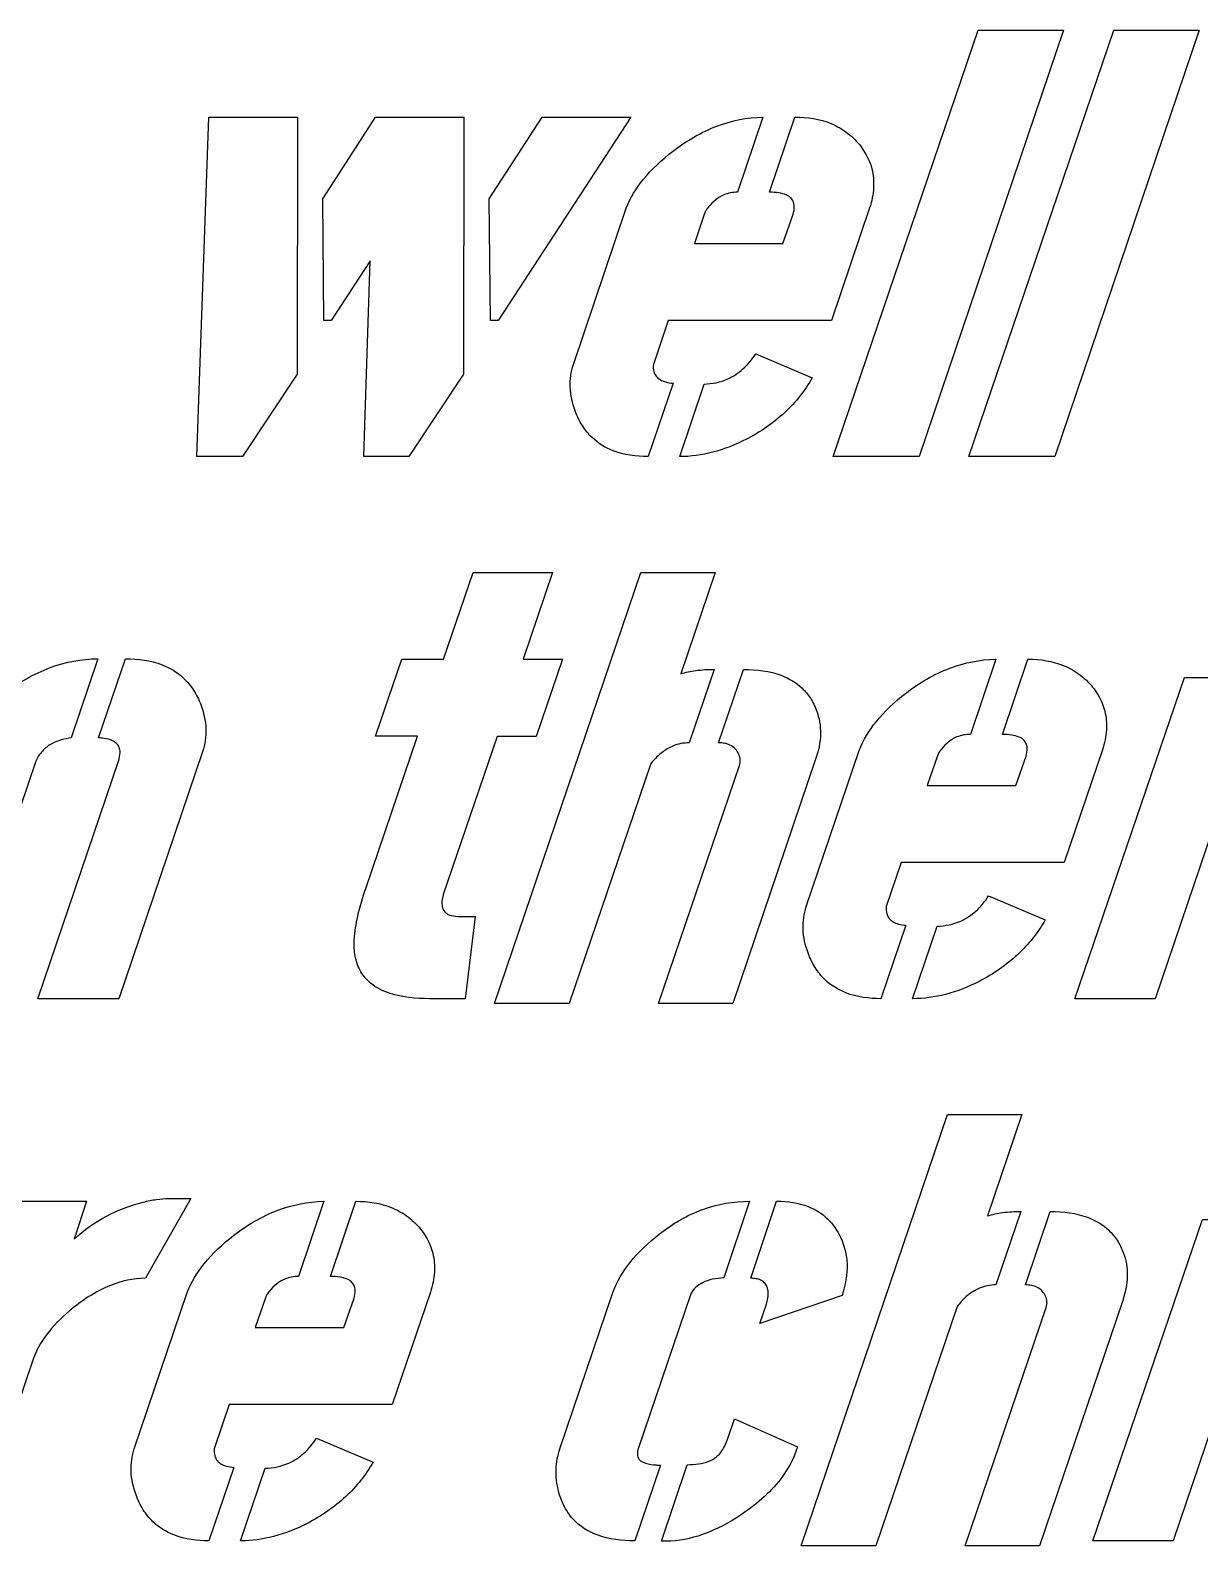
# Model space of a CAD drawing. Header units: inches. Extents: x 3.1 to 35.1, y -33.5 to 2.5.
# Drawn here: x 21.726 to 25.232, y -28.996 to -24.453 of the extents above; entities that cross this region are included whole.
import ezdxf

# ---------------------------------------------------------------- set-up
doc = ezdxf.new("R2010")
doc.units = ezdxf.units.IN
doc.header["$MEASUREMENT"] = 0

msp = doc.modelspace()

# ---------------------------------------------------------------- linework, layer by layer
for p, q in [((23.9224, -24.7135), (23.8463, -24.9389)), ((23.9424, -24.9389), (24.0184, -24.7135)), ((23.3541, -25.4552), (23.5128, -24.9869)), ((23.901, -25.4232), (24.0705, -25.4952)), ((23.6529, -25.5112), (23.5782, -25.7313)), ((23.6729, -25.7313), (23.7463, -25.5139)), ((21.9286, -26.3371), (21.8486, -26.5746)), ((21.93, -26.5746), (22.0114, -26.3371)), ((24.6207, -26.3385), (24.5447, -26.5639)), ((24.6408, -26.5639), (24.7168, -26.3385)), ((23.7763, -26.3691), (23.7016, -26.5893)), ((23.7896, -26.5893), (23.8643, -26.3691)), ((24.0524, -27.0802), (24.2112, -26.6119)), ((24.5994, -27.0482), (24.7688, -27.1202)), ((24.3513, -27.1362), (24.2766, -27.3563)), ((24.3713, -27.3563), (24.4447, -27.1389)), ((22.6057, -27.9635), (22.5296, -28.1889)), ((22.6257, -28.1889), (22.7017, -27.9635)), ((23.8824, -27.9635), (23.805, -28.1929)), ((23.8864, -28.1943), (23.9637, -27.9635)), ((24.6961, -27.9941), (24.6214, -28.2143)), ((24.7095, -28.2143), (24.7842, -27.9941)), ((22.0374, -28.7052), (22.1961, -28.2369)), ((23.314, -28.7052), (23.4728, -28.2369)), ((23.7063, -28.2409), (23.5488, -28.7052)), ((22.5843, -28.6732), (22.7537, -28.7452)), ((23.6155, -28.7545), (23.5382, -28.9813)), ((23.6182, -28.9827), (23.6956, -28.7532)), ((22.3362, -28.7612), (22.2615, -28.9813)), ((22.3562, -28.9813), (22.4296, -28.7639))]:
    msp.add_line(p, q)
for points in [[(24.568, -24.4533), (24.8242, -24.4533), (24.3906, -25.7313), (24.1332, -25.7313)], [(24.9749, -24.4533), (25.2311, -24.4533), (24.7975, -25.7313), (24.54, -25.7313)], [(22.2615, -24.7135), (22.527, -24.7135), (22.5256, -25.4845), (22.3615, -25.7313), (22.2255, -25.7313)], [(22.603, -24.9589), (22.7604, -24.7135), (23.0259, -24.7135), (23.0246, -25.4845), (22.8605, -25.7313), (22.7257, -25.7313), (22.7444, -25.1444), (22.6283, -25.3231), (22.6057, -25.3231)], [(23.1019, -24.9589), (23.2607, -24.7135), (23.5262, -24.7135), (23.1286, -25.3231), (23.1059, -25.3231)], [(25.1864, -26.3932), (25.4252, -26.3932), (25.0983, -27.3563), (24.8582, -27.3563)], [(25.2404, -28.0182), (25.4792, -28.0182), (25.1524, -28.9813), (24.9122, -28.9813)]]:
    msp.add_lwpolyline(points, close=True)
for points in [[(24.2425, -24.9856), (24.1278, -25.3231), (23.6382, -25.3231), (23.5942, -25.4552)], [(23.7476, -25.0029), (23.7169, -25.0923), (23.9824, -25.0923), (24.0131, -25.0043)], [(22.7317, -27.0255), (22.8865, -26.5693), (22.7611, -26.5693), (22.8398, -26.3385), (22.9652, -26.3385), (23.0532, -26.0783), (23.292, -26.0783), (23.204, -26.3385), (23.3214, -26.3385), (23.2427, -26.5706), (23.1253, -26.5706), (22.9639, -27.0442)], [(23.5842, -26.6573), (23.3414, -27.371), (23.1173, -27.371), (23.5562, -26.0783), (23.779, -26.0783), (23.6762, -26.3825)], [(21.7419, -26.644), (21.5004, -27.3563), (21.2576, -27.3563), (21.5098, -26.6159)], [(22.2421, -26.6159), (21.9913, -27.3563), (21.7485, -27.3563), (21.99, -26.644)], [(24.9409, -26.6106), (24.8262, -26.9481), (24.3366, -26.9481), (24.2926, -27.0802)], [(24.0805, -26.6386), (23.8323, -27.371), (23.6095, -27.371), (23.8523, -26.6573)], [(24.446, -26.6279), (24.4153, -26.7173), (24.6808, -26.7173), (24.7115, -26.6293)], [(23.0079, -27.1095), (23.0599, -27.1095), (23.0292, -27.3563), (22.9225, -27.3563)], [(24.504, -28.2823), (24.2612, -28.996), (24.0371, -28.996), (24.476, -27.7033), (24.6988, -27.7033), (24.5961, -28.0075)], [(21.7345, -28.437), (21.5491, -28.9813), (21.3063, -28.9813), (21.6518, -27.9635), (21.8946, -27.9635), (21.8573, -28.0769)], [(22.1428, -27.9555), (22.2068, -27.9555), (22.0707, -28.1943)], [(22.9258, -28.2356), (22.8111, -28.5731), (22.3215, -28.5731), (22.2775, -28.7052)], [(22.4309, -28.2529), (22.4002, -28.3423), (22.6657, -28.3423), (22.6964, -28.2543)], [(24.1598, -28.2463), (23.913, -28.3303), (23.933, -28.2716)], [(25.0003, -28.2636), (24.7521, -28.996), (24.5294, -28.996), (24.7722, -28.2823)], [(23.817, -28.6745), (23.837, -28.6158), (24.0264, -28.6999)]]:
    msp.add_lwpolyline(points)
for points, knots in [([(23.6516, -24.8162), (23.6923, -24.785), (23.7367, -24.7587), (23.829, -24.7236), (23.8749, -24.7144), (23.9224, -24.7135)], [0, 0, 0, 0, 0.3909347, 0.3909347, 0.7525892, 0.7525892, 0.7525892, 0.7525892]), ([(24.0184, -24.7135), (24.0556, -24.7135), (24.0928, -24.7189), (24.1449, -24.7404), (24.1614, -24.7499), (24.192, -24.7736), (24.2054, -24.7874), (24.2172, -24.8028)], [0, 0, 0, 0, 0.2832723, 0.2832723, 0.4295154, 0.4295154, 0.577475, 0.577475, 0.577475, 0.577475]), ([(24.2172, -24.8028), (24.2321, -24.8229), (24.2431, -24.8448), (24.2538, -24.8874), (24.2554, -24.9061), (24.2531, -24.9456), (24.2488, -24.966), (24.2425, -24.9856)], [0, 0, 0, 0, 0.1902216, 0.1902216, 0.3344606, 0.3344606, 0.4917357, 0.4917357, 0.4917357, 0.4917357]), ([(23.5128, -24.9869), (23.5244, -24.9556), (23.5424, -24.9268), (23.589, -24.8695), (23.6198, -24.8412), (23.6516, -24.8162)], [0, 0, 0, 0, 0.2547163, 0.2547163, 0.5628556, 0.5628556, 0.5628556, 0.5628556]), ([(23.8463, -24.9389), (23.8322, -24.9389), (23.8185, -24.9413), (23.7967, -24.9504), (23.7886, -24.9553), (23.7731, -24.9675), (23.7659, -24.9749), (23.7596, -24.9829)], [0, 0, 0, 0, 0.1076722, 0.1076722, 0.1801889, 0.1801889, 0.2580855, 0.2580855, 0.2580855, 0.2580855]), ([(24.0131, -25.0043), (24.0154, -24.9966), (24.017, -24.9883), (24.0164, -24.9753), (24.0153, -24.9704), (24.0113, -24.9618), (24.0087, -24.9583), (24.0016, -24.9517), (23.997, -24.9489), (23.9854, -24.9439), (23.9779, -24.9421), (23.9614, -24.9394), (23.9517, -24.9389), (23.9424, -24.9389)], [0, 0, 0, 0, 0.0608787, 0.0608787, 0.0994011, 0.0994011, 0.1331243, 0.1331243, 0.173307, 0.173307, 0.2293628, 0.2293628, 0.3002935, 0.3002935, 0.3002935, 0.3002935]), ([(23.7596, -24.9829), (23.7568, -24.9861), (23.7541, -24.9896), (23.7501, -24.9963), (23.7486, -24.9996), (23.7476, -25.0029)], [0, 0, 0, 0, 0.03242563, 0.03242563, 0.0592663, 0.0592663, 0.0592663, 0.0592663]), ([(23.7463, -25.5139), (23.7709, -25.5132), (23.7947, -25.5084), (23.8339, -25.4909), (23.8491, -25.4808), (23.8775, -25.4553), (23.8902, -25.4398), (23.901, -25.4232)], [0, 0, 0, 0, 0.1875295, 0.1875295, 0.3274403, 0.3274403, 0.4788506, 0.4788506, 0.4788506, 0.4788506]), ([(23.3594, -25.5939), (23.351, -25.5709), (23.3457, -25.547), (23.3438, -25.4995), (23.3469, -25.4771), (23.3541, -25.4552)], [0, 0, 0, 0, 0.1864938, 0.1864938, 0.3619601, 0.3619601, 0.3619601, 0.3619601]), ([(23.5942, -25.4552), (23.5934, -25.4623), (23.5936, -25.4697), (23.5969, -25.4816), (23.5992, -25.4863), (23.6056, -25.4945), (23.6096, -25.4978), (23.6192, -25.5036), (23.625, -25.5059), (23.638, -25.5095), (23.6455, -25.5106), (23.6529, -25.5112)], [0, 0, 0, 0, 0.0546635, 0.0546635, 0.0945088, 0.0945088, 0.1339953, 0.1339953, 0.1804319, 0.1804319, 0.2366498, 0.2366498, 0.2366498, 0.2366498]), ([(24.0705, -25.4952), (24.0484, -25.5339), (24.021, -25.5683), (23.9539, -25.6308), (23.9148, -25.6574), (23.873, -25.6793)], [0, 0, 0, 0, 0.3390638, 0.3390638, 0.6988259, 0.6988259, 0.6988259, 0.6988259]), ([(23.5782, -25.7313), (23.5426, -25.7313), (23.5063, -25.7267), (23.4495, -25.7046), (23.4283, -25.6916), (23.3989, -25.6633), (23.3893, -25.6513), (23.3722, -25.6243), (23.3651, -25.6094), (23.3594, -25.5939)], [0, 0, 0, 0, 0.2710846, 0.2710846, 0.4640273, 0.4640273, 0.5815354, 0.5815354, 0.7070764, 0.7070764, 0.7070764, 0.7070764]), ([(23.873, -25.6793), (23.8406, -25.6957), (23.8067, -25.7092), (23.7393, -25.7267), (23.7063, -25.7313), (23.6729, -25.7313)], [0, 0, 0, 0, 0.2765005, 0.2765005, 0.5311561, 0.5311561, 0.5311561, 0.5311561]), ([(21.6485, -26.4412), (21.6903, -26.409), (21.7358, -26.3822), (21.8315, -26.3466), (21.8793, -26.3376), (21.9286, -26.3371)], [0, 0, 0, 0, 0.4017642, 0.4017642, 0.7778119, 0.7778119, 0.7778119, 0.7778119]), ([(22.0114, -26.3371), (22.0484, -26.3371), (22.0863, -26.3419), (22.1454, -26.3648), (22.1674, -26.3783), (22.1973, -26.407), (22.2068, -26.4187), (22.2238, -26.445), (22.231, -26.4595), (22.2368, -26.4745)], [0, 0, 0, 0, 0.2823979, 0.2823979, 0.4822479, 0.4822479, 0.5978415, 0.5978415, 0.7206222, 0.7206222, 0.7206222, 0.7206222]), ([(24.3499, -26.4412), (24.3907, -26.41), (24.435, -26.3837), (24.5274, -26.3486), (24.5733, -26.3394), (24.6207, -26.3385)], [0, 0, 0, 0, 0.3909347, 0.3909347, 0.7525892, 0.7525892, 0.7525892, 0.7525892]), ([(24.7168, -26.3385), (24.754, -26.3385), (24.7912, -26.3439), (24.8433, -26.3654), (24.8598, -26.3749), (24.8903, -26.3986), (24.9038, -26.4124), (24.9156, -26.4278)], [0, 0, 0, 0, 0.2832723, 0.2832723, 0.4295154, 0.4295154, 0.577475, 0.577475, 0.577475, 0.577475]), ([(23.6762, -26.3825), (23.6907, -26.3776), (23.7061, -26.3745), (23.7394, -26.3701), (23.7581, -26.3691), (23.7763, -26.3691)], [0, 0, 0, 0, 0.1165146, 0.1165146, 0.2556276, 0.2556276, 0.2556276, 0.2556276]), ([(23.8643, -26.3691), (23.9028, -26.3691), (23.9429, -26.3737), (24.0016, -26.3963), (24.0223, -26.4086), (24.0494, -26.4345), (24.0577, -26.4445), (24.0722, -26.4669), (24.0783, -26.4791), (24.0831, -26.4919)], [0, 0, 0, 0, 0.2927828, 0.2927828, 0.4782269, 0.4782269, 0.5776986, 0.5776986, 0.6814826, 0.6814826, 0.6814826, 0.6814826]), ([(24.9156, -26.4278), (24.9305, -26.4479), (24.9415, -26.4698), (24.9522, -26.5124), (24.9538, -26.5311), (24.9515, -26.5706), (24.9472, -26.591), (24.9409, -26.6106)], [0, 0, 0, 0, 0.1902216, 0.1902216, 0.3344606, 0.3344606, 0.4917357, 0.4917357, 0.4917357, 0.4917357]), ([(22.2368, -26.4745), (22.2456, -26.4979), (22.2512, -26.5223), (22.253, -26.5708), (22.2497, -26.5937), (22.2421, -26.6159)], [0, 0, 0, 0, 0.1903067, 0.1903067, 0.3696106, 0.3696106, 0.3696106, 0.3696106]), ([(24.2112, -26.6119), (24.2228, -26.5806), (24.2408, -26.5518), (24.2874, -26.4945), (24.3182, -26.4662), (24.3499, -26.4412)], [0, 0, 0, 0, 0.2547163, 0.2547163, 0.5628556, 0.5628556, 0.5628556, 0.5628556]), ([(24.0831, -26.4919), (24.0917, -26.5144), (24.0956, -26.5378), (24.0947, -26.5881), (24.0891, -26.6139), (24.0805, -26.6386)], [0, 0, 0, 0, 0.1837753, 0.1837753, 0.3833824, 0.3833824, 0.3833824, 0.3833824]), ([(21.8486, -26.5746), (21.8283, -26.577), (21.808, -26.5822), (21.7795, -26.5979), (21.7701, -26.6051), (21.7536, -26.6229), (21.747, -26.6329), (21.7419, -26.644)], [0, 0, 0, 0, 0.1560635, 0.1560635, 0.2476513, 0.2476513, 0.3401971, 0.3401971, 0.3401971, 0.3401971]), ([(21.9473, -26.5759), (21.9446, -26.5755), (21.9418, -26.5751), (21.936, -26.5747), (21.933, -26.5746), (21.93, -26.5746)], [0, 0, 0, 0, 0.02131891, 0.02131891, 0.04418836, 0.04418836, 0.04418836, 0.04418836]), ([(24.5447, -26.5639), (24.5306, -26.5639), (24.5169, -26.5663), (24.495, -26.5754), (24.4869, -26.5803), (24.4714, -26.5925), (24.4643, -26.5999), (24.458, -26.6079)], [0, 0, 0, 0, 0.1076722, 0.1076722, 0.1801889, 0.1801889, 0.2580855, 0.2580855, 0.2580855, 0.2580855]), ([(24.7115, -26.6293), (24.7138, -26.6216), (24.7154, -26.6133), (24.7148, -26.6003), (24.7137, -26.5954), (24.7097, -26.5868), (24.7071, -26.5833), (24.6999, -26.5767), (24.6953, -26.5739), (24.6837, -26.5689), (24.6762, -26.5671), (24.6598, -26.5644), (24.6501, -26.5639), (24.6408, -26.5639)], [0, 0, 0, 0, 0.0608787, 0.0608787, 0.0994011, 0.0994011, 0.1331243, 0.1331243, 0.173307, 0.173307, 0.2293628, 0.2293628, 0.3002935, 0.3002935, 0.3002935, 0.3002935]), ([(21.99, -26.644), (21.9928, -26.6358), (21.9949, -26.6267), (21.9948, -26.6127), (21.994, -26.6075), (21.9902, -26.5984), (21.9877, -26.5947), (21.9808, -26.5879), (21.9765, -26.5851), (21.9643, -26.5793), (21.9556, -26.5772), (21.9473, -26.5759)], [0, 0, 0, 0, 0.0660233, 0.0660233, 0.1066, 0.1066, 0.1410144, 0.1410144, 0.1800168, 0.1800168, 0.2438574, 0.2438574, 0.2438574, 0.2438574]), ([(23.7016, -26.5893), (23.6845, -26.5893), (23.6681, -26.5925), (23.6408, -26.6038), (23.6302, -26.6103), (23.6095, -26.6263), (23.5997, -26.6361), (23.5909, -26.6466)], [0, 0, 0, 0, 0.1301316, 0.1301316, 0.225091, 0.225091, 0.3297407, 0.3297407, 0.3297407, 0.3297407]), ([(23.8403, -26.6079), (23.8356, -26.6028), (23.83, -26.5988), (23.8186, -26.5935), (23.8134, -26.5919), (23.802, -26.5897), (23.7958, -26.5893), (23.7896, -26.5893)], [0, 0, 0, 0, 0.0533999, 0.0533999, 0.0950708, 0.0950708, 0.1419359, 0.1419359, 0.1419359, 0.1419359]), ([(23.8523, -26.6573), (23.8542, -26.6513), (23.855, -26.6452), (23.854, -26.6335), (23.8525, -26.6283), (23.8477, -26.6178), (23.8442, -26.6126), (23.8403, -26.6079)], [0, 0, 0, 0, 0.0477213, 0.0477213, 0.0894301, 0.0894301, 0.1359555, 0.1359555, 0.1359555, 0.1359555]), ([(24.458, -26.6079), (24.4552, -26.6111), (24.4525, -26.6146), (24.4485, -26.6213), (24.447, -26.6246), (24.446, -26.6279)], [0, 0, 0, 0, 0.03242563, 0.03242563, 0.0592663, 0.0592663, 0.0592663, 0.0592663]), ([(23.5909, -26.6466), (23.5894, -26.6485), (23.5878, -26.6506), (23.5856, -26.6542), (23.5847, -26.6558), (23.5842, -26.6573)], [0, 0, 0, 0, 0.01826507, 0.01826507, 0.03200885, 0.03200885, 0.03200885, 0.03200885]), ([(22.6971, -27.1802), (22.6985, -27.1564), (22.7025, -27.1321), (22.714, -27.0809), (22.7224, -27.0526), (22.7317, -27.0255)], [0, 0, 0, 0, 0.1818206, 0.1818206, 0.4005944, 0.4005944, 0.4005944, 0.4005944]), ([(22.9639, -27.0442), (22.9615, -27.053), (22.9597, -27.0629), (22.9603, -27.0775), (22.9614, -27.0829), (22.9653, -27.0917), (22.9677, -27.095), (22.974, -27.1009), (22.9777, -27.1031), (22.9895, -27.108), (22.9986, -27.1093), (23.0079, -27.1095)], [0, 0, 0, 0, 0.0700841, 0.0700841, 0.1113124, 0.1113124, 0.1432088, 0.1432088, 0.1763216, 0.1763216, 0.2400763, 0.2400763, 0.2400763, 0.2400763]), ([(24.4447, -27.1389), (24.4693, -27.1382), (24.4931, -27.1334), (24.5323, -27.1159), (24.5475, -27.1058), (24.5759, -27.0803), (24.5886, -27.0648), (24.5994, -27.0482)], [0, 0, 0, 0, 0.1875295, 0.1875295, 0.3274403, 0.3274403, 0.4788506, 0.4788506, 0.4788506, 0.4788506]), ([(24.0578, -27.2189), (24.0494, -27.1959), (24.044, -27.172), (24.0422, -27.1245), (24.0453, -27.1021), (24.0524, -27.0802)], [0, 0, 0, 0, 0.1864938, 0.1864938, 0.3619601, 0.3619601, 0.3619601, 0.3619601]), ([(24.2926, -27.0802), (24.2918, -27.0873), (24.292, -27.0947), (24.2953, -27.1066), (24.2976, -27.1113), (24.304, -27.1195), (24.3079, -27.1228), (24.3176, -27.1286), (24.3234, -27.1309), (24.3364, -27.1345), (24.3439, -27.1356), (24.3513, -27.1362)], [0, 0, 0, 0, 0.0546635, 0.0546635, 0.0945088, 0.0945088, 0.1339953, 0.1339953, 0.1804319, 0.1804319, 0.2366498, 0.2366498, 0.2366498, 0.2366498]), ([(24.7688, -27.1202), (24.7468, -27.1589), (24.7193, -27.1933), (24.6522, -27.2558), (24.6132, -27.2824), (24.5714, -27.3043)], [0, 0, 0, 0, 0.3390638, 0.3390638, 0.6988259, 0.6988259, 0.6988259, 0.6988259]), ([(22.9225, -27.3563), (22.8837, -27.3563), (22.8416, -27.3527), (22.7834, -27.3337), (22.763, -27.3238), (22.7325, -27.2983), (22.7218, -27.2851), (22.7071, -27.2569), (22.7027, -27.2431), (22.6971, -27.2129), (22.6963, -27.1965), (22.6971, -27.1802)], [0, 0, 0, 0, 0.2956039, 0.2956039, 0.4654521, 0.4654521, 0.5971207, 0.5971207, 0.707052, 0.707052, 0.8304993, 0.8304993, 0.8304993, 0.8304993]), ([(24.2766, -27.3563), (24.241, -27.3563), (24.2047, -27.3517), (24.1479, -27.3296), (24.1266, -27.3166), (24.0973, -27.2883), (24.0876, -27.2763), (24.0706, -27.2493), (24.0635, -27.2344), (24.0578, -27.2189)], [0, 0, 0, 0, 0.2710846, 0.2710846, 0.4640273, 0.4640273, 0.5815354, 0.5815354, 0.7070764, 0.7070764, 0.7070764, 0.7070764]), ([(24.5714, -27.3043), (24.539, -27.3207), (24.5051, -27.3342), (24.4376, -27.3517), (24.4047, -27.3563), (24.3713, -27.3563)], [0, 0, 0, 0, 0.2765005, 0.2765005, 0.5311561, 0.5311561, 0.5311561, 0.5311561]), ([(21.8573, -28.0769), (21.8866, -28.0501), (21.9187, -28.0272), (21.9887, -27.9897), (22.0255, -27.9758), (22.064, -27.9661)], [0, 0, 0, 0, 0.3023699, 0.3023699, 0.6049017, 0.6049017, 0.6049017, 0.6049017]), ([(22.064, -27.9661), (22.0773, -27.9627), (22.0908, -27.96), (22.1171, -27.9564), (22.1299, -27.9555), (22.1428, -27.9555)], [0, 0, 0, 0, 0.104504, 0.104504, 0.2022604, 0.2022604, 0.2022604, 0.2022604]), ([(22.3349, -28.0662), (22.3756, -28.035), (22.42, -28.0087), (22.5123, -27.9736), (22.5582, -27.9644), (22.6057, -27.9635)], [0, 0, 0, 0, 0.3909347, 0.3909347, 0.7525892, 0.7525892, 0.7525892, 0.7525892]), ([(22.7017, -27.9635), (22.7389, -27.9635), (22.7761, -27.9689), (22.8282, -27.9904), (22.8447, -27.9999), (22.8753, -28.0236), (22.8887, -28.0374), (22.9005, -28.0528)], [0, 0, 0, 0, 0.2832723, 0.2832723, 0.4295154, 0.4295154, 0.577475, 0.577475, 0.577475, 0.577475]), ([(23.6115, -28.0622), (23.6512, -28.031), (23.6945, -28.0054), (23.7873, -27.9716), (23.8341, -27.9635), (23.8824, -27.9635)], [0, 0, 0, 0, 0.3844438, 0.3844438, 0.7521059, 0.7521059, 0.7521059, 0.7521059]), ([(23.9637, -27.9635), (23.9959, -27.9635), (24.0287, -27.9677), (24.0801, -27.9879), (24.0993, -27.9998), (24.1329, -28.0321), (24.1459, -28.0515), (24.1558, -28.0729)], [0, 0, 0, 0, 0.245198, 0.245198, 0.4204023, 0.4204023, 0.5998452, 0.5998452, 0.5998452, 0.5998452]), ([(24.5961, -28.0075), (24.6106, -28.0026), (24.6259, -27.9995), (24.6592, -27.9951), (24.6779, -27.9941), (24.6961, -27.9941)], [0, 0, 0, 0, 0.1165146, 0.1165146, 0.2556276, 0.2556276, 0.2556276, 0.2556276]), ([(24.7842, -27.9941), (24.8226, -27.9941), (24.8627, -27.9987), (24.9214, -28.0213), (24.9421, -28.0336), (24.9692, -28.0595), (24.9775, -28.0695), (24.9921, -28.0919), (24.9981, -28.1041), (25.0029, -28.1169)], [0, 0, 0, 0, 0.2927828, 0.2927828, 0.4782269, 0.4782269, 0.5776986, 0.5776986, 0.6814826, 0.6814826, 0.6814826, 0.6814826]), ([(22.1961, -28.2369), (22.2077, -28.2056), (22.2257, -28.1768), (22.2723, -28.1195), (22.3031, -28.0912), (22.3349, -28.0662)], [0, 0, 0, 0, 0.2547163, 0.2547163, 0.5628556, 0.5628556, 0.5628556, 0.5628556]), ([(22.9005, -28.0528), (22.9154, -28.0729), (22.9264, -28.0948), (22.9371, -28.1374), (22.9387, -28.1561), (22.9364, -28.1956), (22.9321, -28.216), (22.9258, -28.2356)], [0, 0, 0, 0, 0.1902216, 0.1902216, 0.3344606, 0.3344606, 0.4917357, 0.4917357, 0.4917357, 0.4917357]), ([(23.4728, -28.2369), (23.4846, -28.2043), (23.5026, -28.1744), (23.5493, -28.1155), (23.5797, -28.0872), (23.6115, -28.0622)], [0, 0, 0, 0, 0.2646319, 0.2646319, 0.5733319, 0.5733319, 0.5733319, 0.5733319]), ([(24.1558, -28.0729), (24.1674, -28.0976), (24.1736, -28.1237), (24.176, -28.1834), (24.1701, -28.2155), (24.1598, -28.2463)], [0, 0, 0, 0, 0.2083819, 0.2083819, 0.4553116, 0.4553116, 0.4553116, 0.4553116]), ([(25.0029, -28.1169), (25.0115, -28.1394), (25.0154, -28.1628), (25.0145, -28.2131), (25.0089, -28.2389), (25.0003, -28.2636)], [0, 0, 0, 0, 0.1837753, 0.1837753, 0.3833824, 0.3833824, 0.3833824, 0.3833824]), ([(22.0707, -28.1943), (22.0346, -28.1947), (21.9997, -28.2024), (21.921, -28.2338), (21.8796, -28.2616), (21.8426, -28.293)], [0, 0, 0, 0, 0.2753079, 0.2753079, 0.6454451, 0.6454451, 0.6454451, 0.6454451]), ([(22.5296, -28.1889), (22.5155, -28.1889), (22.5018, -28.1913), (22.48, -28.2004), (22.4719, -28.2053), (22.4564, -28.2175), (22.4492, -28.2249), (22.4429, -28.2329)], [0, 0, 0, 0, 0.1076722, 0.1076722, 0.1801889, 0.1801889, 0.2580855, 0.2580855, 0.2580855, 0.2580855]), ([(22.6964, -28.2543), (22.6987, -28.2466), (22.7003, -28.2383), (22.6997, -28.2253), (22.6986, -28.2204), (22.6946, -28.2118), (22.692, -28.2083), (22.6849, -28.2017), (22.6803, -28.1989), (22.6687, -28.1939), (22.6612, -28.1921), (22.6447, -28.1894), (22.635, -28.1889), (22.6257, -28.1889)], [0, 0, 0, 0, 0.0608787, 0.0608787, 0.0994011, 0.0994011, 0.1331243, 0.1331243, 0.173307, 0.173307, 0.2293628, 0.2293628, 0.3002935, 0.3002935, 0.3002935, 0.3002935]), ([(23.805, -28.1929), (23.7822, -28.1945), (23.7599, -28.1987), (23.7339, -28.2113), (23.7267, -28.216), (23.7146, -28.2274), (23.7098, -28.2338), (23.7063, -28.2409)], [0, 0, 0, 0, 0.1735968, 0.1735968, 0.2467289, 0.2467289, 0.3151049, 0.3151049, 0.3151049, 0.3151049]), ([(23.933, -28.2716), (23.936, -28.261), (23.9384, -28.2491), (23.938, -28.2316), (23.937, -28.2251), (23.9327, -28.2148), (23.9301, -28.2109), (23.9234, -28.2042), (23.9194, -28.2017), (23.911, -28.1979), (23.9066, -28.1966), (23.897, -28.1948), (23.8916, -28.1944), (23.8864, -28.1943)], [0, 0, 0, 0, 0.0842295, 0.0842295, 0.1331969, 0.1331969, 0.1692046, 0.1692046, 0.2051374, 0.2051374, 0.239355, 0.239355, 0.2793708, 0.2793708, 0.2793708, 0.2793708]), ([(22.4429, -28.2329), (22.4401, -28.2361), (22.4374, -28.2396), (22.4334, -28.2463), (22.4319, -28.2496), (22.4309, -28.2529)], [0, 0, 0, 0, 0.03242563, 0.03242563, 0.0592663, 0.0592663, 0.0592663, 0.0592663]), ([(24.6214, -28.2143), (24.6043, -28.2143), (24.5879, -28.2175), (24.5606, -28.2288), (24.55, -28.2353), (24.5293, -28.2513), (24.5195, -28.2611), (24.5107, -28.2716)], [0, 0, 0, 0, 0.1301316, 0.1301316, 0.225091, 0.225091, 0.3297407, 0.3297407, 0.3297407, 0.3297407]), ([(24.7602, -28.2329), (24.7554, -28.2278), (24.7498, -28.2238), (24.7385, -28.2185), (24.7332, -28.2169), (24.7218, -28.2147), (24.7156, -28.2143), (24.7095, -28.2143)], [0, 0, 0, 0, 0.0533999, 0.0533999, 0.0950708, 0.0950708, 0.1419359, 0.1419359, 0.1419359, 0.1419359]), ([(24.7722, -28.2823), (24.774, -28.2763), (24.7748, -28.2702), (24.7738, -28.2585), (24.7723, -28.2533), (24.7675, -28.2428), (24.7641, -28.2376), (24.7602, -28.2329)], [0, 0, 0, 0, 0.0477213, 0.0477213, 0.0894301, 0.0894301, 0.1359555, 0.1359555, 0.1359555, 0.1359555]), ([(21.8426, -28.293), (21.8176, -28.314), (21.7938, -28.3375), (21.7574, -28.3861), (21.7435, -28.4105), (21.7345, -28.437)], [0, 0, 0, 0, 0.2487959, 0.2487959, 0.462033, 0.462033, 0.462033, 0.462033]), ([(24.5107, -28.2716), (24.5092, -28.2735), (24.5076, -28.2756), (24.5054, -28.2792), (24.5045, -28.2808), (24.504, -28.2823)], [0, 0, 0, 0, 0.01826507, 0.01826507, 0.03200885, 0.03200885, 0.03200885, 0.03200885]), ([(22.0427, -28.8439), (22.0343, -28.8209), (22.029, -28.797), (22.0271, -28.7495), (22.0302, -28.7271), (22.0374, -28.7052)], [0, 0, 0, 0, 0.1864938, 0.1864938, 0.3619601, 0.3619601, 0.3619601, 0.3619601]), ([(22.2775, -28.7052), (22.2767, -28.7123), (22.2769, -28.7197), (22.2802, -28.7316), (22.2825, -28.7363), (22.2889, -28.7445), (22.2929, -28.7478), (22.3025, -28.7536), (22.3083, -28.7559), (22.3213, -28.7595), (22.3288, -28.7606), (22.3362, -28.7612)], [0, 0, 0, 0, 0.0546635, 0.0546635, 0.0945088, 0.0945088, 0.1339953, 0.1339953, 0.1804319, 0.1804319, 0.2366498, 0.2366498, 0.2366498, 0.2366498]), ([(22.4296, -28.7639), (22.4542, -28.7632), (22.478, -28.7584), (22.5172, -28.7409), (22.5324, -28.7308), (22.5608, -28.7053), (22.5735, -28.6898), (22.5843, -28.6732)], [0, 0, 0, 0, 0.1875295, 0.1875295, 0.3274403, 0.3274403, 0.4788506, 0.4788506, 0.4788506, 0.4788506]), ([(23.31, -28.8333), (23.3045, -28.8118), (23.3017, -28.79), (23.303, -28.7464), (23.307, -28.7255), (23.314, -28.7052)], [0, 0, 0, 0, 0.168606, 0.168606, 0.3324679, 0.3324679, 0.3324679, 0.3324679]), ([(23.5488, -28.7052), (23.5471, -28.7103), (23.5458, -28.7159), (23.5461, -28.7248), (23.5467, -28.7283), (23.5494, -28.7345), (23.5513, -28.737), (23.5564, -28.7421), (23.5598, -28.7443), (23.5722, -28.7502), (23.5832, -28.7522), (23.5942, -28.7532)], [0, 0, 0, 0, 0.0413233, 0.0413233, 0.0683122, 0.0683122, 0.0926767, 0.0926767, 0.1230806, 0.1230806, 0.1967587, 0.1967587, 0.1967587, 0.1967587]), ([(23.7996, -28.7119), (23.8033, -28.7063), (23.8065, -28.7005), (23.8123, -28.688), (23.8149, -28.6813), (23.817, -28.6745)], [0, 0, 0, 0, 0.0505134, 0.0505134, 0.1049516, 0.1049516, 0.1049516, 0.1049516]), ([(24.0264, -28.6999), (24.0143, -28.7379), (23.9949, -28.7722), (23.9351, -28.8466), (23.8906, -28.8824), (23.8437, -28.912)], [0, 0, 0, 0, 0.3041268, 0.3041268, 0.7271307, 0.7271307, 0.7271307, 0.7271307]), ([(22.7537, -28.7452), (22.7317, -28.7839), (22.7042, -28.8183), (22.6372, -28.8808), (22.5981, -28.9074), (22.5563, -28.9293)], [0, 0, 0, 0, 0.3390638, 0.3390638, 0.6988259, 0.6988259, 0.6988259, 0.6988259]), ([(23.5942, -28.7532), (23.5977, -28.7537), (23.6013, -28.754), (23.6084, -28.7544), (23.612, -28.7545), (23.6155, -28.7545)], [0, 0, 0, 0, 0.02723943, 0.02723943, 0.05437363, 0.05437363, 0.05437363, 0.05437363]), ([(23.6956, -28.7532), (23.7185, -28.7532), (23.7411, -28.7505), (23.7685, -28.7396), (23.7762, -28.7354), (23.7896, -28.7248), (23.7952, -28.7188), (23.7996, -28.7119)], [0, 0, 0, 0, 0.1747153, 0.1747153, 0.2492298, 0.2492298, 0.3192477, 0.3192477, 0.3192477, 0.3192477]), ([(22.2615, -28.9813), (22.2259, -28.9813), (22.1896, -28.9767), (22.1328, -28.9546), (22.1116, -28.9416), (22.0822, -28.9133), (22.0726, -28.9013), (22.0555, -28.8743), (22.0484, -28.8594), (22.0427, -28.8439)], [0, 0, 0, 0, 0.2710846, 0.2710846, 0.4640273, 0.4640273, 0.5815354, 0.5815354, 0.7070764, 0.7070764, 0.7070764, 0.7070764]), ([(23.5382, -28.9813), (23.5004, -28.9813), (23.461, -28.9769), (23.4024, -28.9552), (23.3812, -28.943), (23.3502, -28.9143), (23.3396, -28.9006), (23.3215, -28.869), (23.3148, -28.8514), (23.31, -28.8333)], [0, 0, 0, 0, 0.2876821, 0.2876821, 0.4756436, 0.4756436, 0.6091392, 0.6091392, 0.7521175, 0.7521175, 0.7521175, 0.7521175]), ([(22.5563, -28.9293), (22.5239, -28.9457), (22.49, -28.9592), (22.4226, -28.9767), (22.3896, -28.9813), (22.3562, -28.9813)], [0, 0, 0, 0, 0.2765005, 0.2765005, 0.5311561, 0.5311561, 0.5311561, 0.5311561]), ([(23.8437, -28.912), (23.8076, -28.9347), (23.7687, -28.9542), (23.6923, -28.9782), (23.6556, -28.9841), (23.6182, -28.9827)], [0, 0, 0, 0, 0.3250776, 0.3250776, 0.6096961, 0.6096961, 0.6096961, 0.6096961])]:
    msp.add_open_spline(points, degree=3, knots=knots)

doc.saveas('drawing.dxf')
